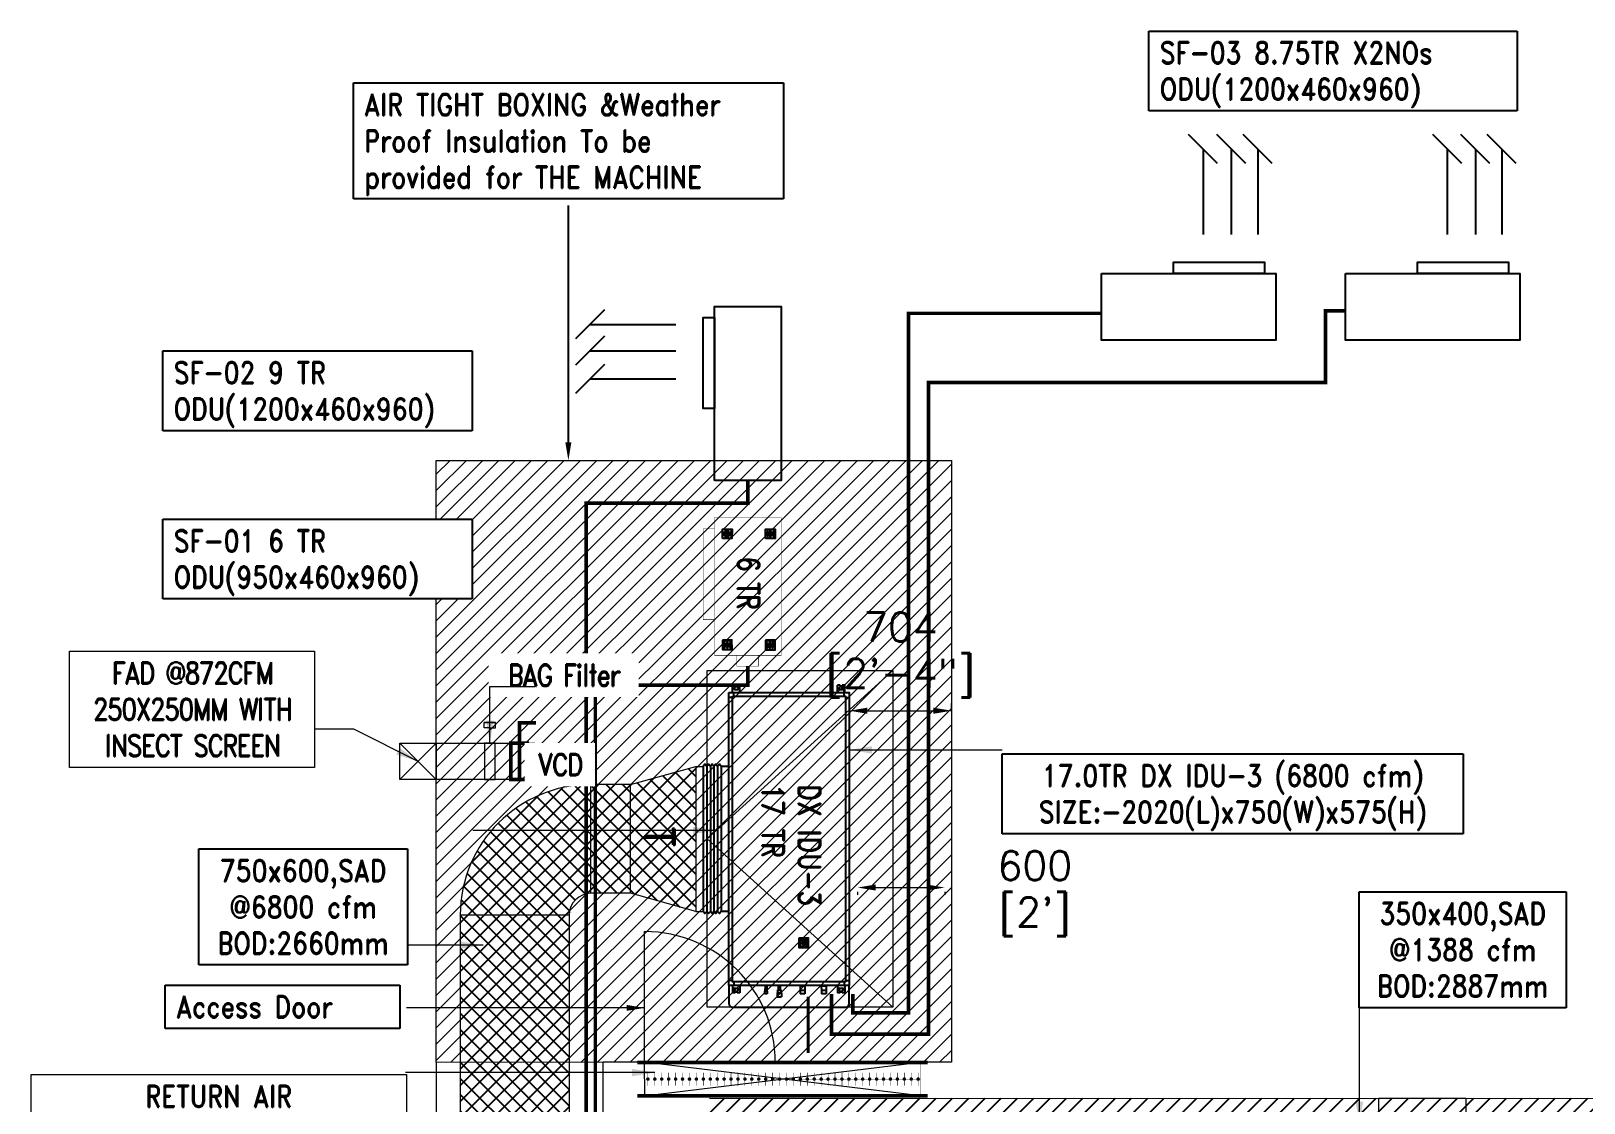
# Model space of a CAD drawing. Header units: millimetres. Extents: x -330573 to 5697, y 22061 to 198972.
# Drawn here: x -116133 to -105434, y 191583 to 198972 of the extents above; entities that cross this region are included whole.
import ezdxf

# ---------------------------------------------------------------- set-up
doc = ezdxf.new("R2010")
doc.units = ezdxf.units.MM
doc.linetypes.add('CENTER', pattern=[2, 1.25, -0.25, 0.25, -0.25])
doc.linetypes.add('HIDDEN', pattern=[0.375, 0.25, -0.125])
for name, color, linetype, lineweight in [('-S-RUBBER PAD', 8, 'Continuous', 0), ('VL INSULATION', 8, 'Continuous', 18), ('VL-AC- DRAIN', 42, 'Continuous', 5), ('VL-AC-ACCOUSTIC INSULATION', 32, 'Continuous', 25), ('VL-AC-DAMPERS', 5, 'Continuous', 18), ('VL-AC-DIM', 20, 'Continuous', 25), ('VL-AC-EQUIPMENT', 5, 'Continuous', 25), ('VL-AC-EQUIPMENT TEXT', 7, 'Continuous', 25), ('VL-AC-FA', 3, 'Continuous', 18), ('VL-AC-FA_TEXT_50', 7, 'Continuous', 18), ('VL-AC-RA_TEXT_50', 7, 'Continuous', 18), ('VL-AC-RAT', 1, 'Continuous', 5), ('VL-AC-SA', 6, 'Continuous', 5), ('VL-AC-SA_TEXT_50', 7, 'Continuous', 25), ('VL-AC-UNIT TRAP DOOR', 40, 'Continuous', 18), ('VL-AC-VRF PIPE', 152, 'Continuous', 30), ('VL-AC-WALL CUTOUT', 7, 'Continuous', 18)]:
    doc.layers.add(name, color=color, linetype=linetype, lineweight=lineweight)
doc.layers.add('HVAC Machine', color=5, linetype='Continuous')
doc.styles.add('ROMANS', font='romans.shx', dxfattribs={"height": 200})
doc.styles.get("Standard").update_dxf_attribs({"font": 'arial.ttf'})
doc.styles.add('VOLTAS - ROMAND', font='romand.shx', dxfattribs={"width": 0.85})
doc.dimstyles.new('Copy of STANDARD', dxfattribs={"dimtxt": 0.23, "dimasz": 0.1, "dimexe": 0.03, "dimexo": 0.03, "dimgap": 0.1, "dimtad": 0, "dimzin": 9, "dimdsep": 46, "dimtxsty": 'Standard', "dimblk1": 'OBLIQUE', "dimblk2": 'OBLIQUE', "dimsah": 1, "dimcen": 0, "dimdle": 0.1, "dimclrd": 256, "dimclre": 256, "dimclrt": 256, "dimazin": 0, "dimtm": 1e-09, "dimtfac": 0.15, "dimtofl": 0, "dimtmove": 2, "dimatfit": 3, "dimldrblk": 'OBLIQUE', "dimfxl": 1, "dimtolj": 1, "dimtzin": 0, "dimlwd": -1, "dimlwe": -1, "dimarcsym": 0})
doc.dimstyles.new('VL_DIM', dxfattribs={"dimscale": 1.25, "dimtxt": 200, "dimasz": 125, "dimexe": 50, "dimexo": 50, "dimgap": 50, "dimtad": 1, "dimdec": 0, "dimrnd": 1, "dimzin": 9, "dimdsep": 46, "dimtxsty": 'ROMANS', "dimcen": 0.09, "dimdle": 35, "dimclrd": 7, "dimclre": 7, "dimclrt": 7, "dimadec": 0, "dimazin": 0, "dimtfac": 1, "dimtdec": 0, "dimtmove": 2, "dimatfit": 3, "dimfxl": 1, "dimtolj": 1, "dimtzin": 0, "dimlwd": 15, "dimlwe": 15, "dimarcsym": 1})

# ---------------------------------------------------------------- blocks, each defined once
blk = doc.blocks.new('_Oblique')
at = {"color": 0, "linetype": 'ByBlock', "lineweight": -2}
blk.add_line((-0.5, -0.5), (0.5, 0.5), dxfattribs=at)
blk = doc.blocks.new('17 TR DSU')
at = {"layer": 'VL-AC-EQUIPMENT'}
for p, q in [((-1010, 376), (-1060, 376)), ((-1060, 376), (-1060, 357)), ((-985, 372), (-1060, 372)), ((-1060, 357), (-1044, 357)), ((-1060, 345), (-1044, 345)), ((-1060, 345), (-1060, 326)), ((-1010, 326), (-1060, 326)), ((-1044, 359), (-1044, 357)), ((-1044, 345), (-1044, 343)), ((-1030, 343), (-1030, 359)), ((-975, 382), (-975, 407)), ((975, 382), (975, 407)), ((985, 372), (1010, 372)), ((1010, 376), (1060, 376)), ((1010, 326), (1060, 326)), ((1030, 343), (1030, 359)), ((1044, 359), (1044, 357)), ((1060, 357), (1044, 357)), ((1060, 345), (1044, 345)), ((1044, 345), (1044, 343)), ((1060, 376), (1060, 357)), ((1060, 345), (1060, 326)), ((1014, 251), (1010, 251)), ((1014, 251), (1014, 211)), ((1014, 248), (1044, 247)), ((1014, 214), (1044, 215)), ((1044, 247), (1044, 215)), ((1044, 247), (1068, 247)), ((1044, 215), (1068, 215)), ((1068, 247), (1068, 215)), ((1014, 211), (1010, 211)), ((1014, 105), (1010, 105)), ((1014, 65), (1010, 65)), ((1014, 105), (1014, 65)), ((1014, 102), (1044, 102)), ((1014, 69), (1044, 69)), ((1044, 102), (1044, 69)), ((1044, 101), (1068, 101)), ((1044, 69), (1068, 69)), ((1068, 101), (1068, 69)), ((1010, -68), (1041, -68)), ((1010, -84), (1041, -84)), ((1041, -64), (1058, -64)), ((1041, -87), (1041, -64)), ((1041, -87), (1058, -87)), ((1058, -87), (1058, -64)), ((1058, -65), (1062, -65)), ((1058, -87), (1062, -87)), ((1062, -61), (1088, -61)), ((1062, -90), (1062, -61)), ((1062, -90), (1088, -90)), ((1088, -90), (1088, -61)), ((1010, -162), (1034, -162)), ((1010, -172), (1034, -172)), ((1034, -174), (1034, -160)), ((1034, -160), (1048, -160)), ((1034, -174), (1048, -174)), ((1048, -174), (1048, -160)), ((1048, -161), (1049, -161)), ((1048, -173), (1049, -173)), ((1049, -176), (1049, -158)), ((1049, -158), (1067, -158)), ((1049, -176), (1067, -176)), ((1067, -158), (1067, -176)), ((-1010, -347), (-1060, -347)), ((-1060, -347), (-1060, -366)), ((-1060, -366), (-1044, -366)), ((-1060, -378), (-1044, -378)), ((-1060, -378), (-1060, -398)), ((-1010, -398), (-1060, -398)), ((-1044, -364), (-1044, -366)), ((-1044, -378), (-1044, -380)), ((-1030, -380), (-1030, -364)), ((-985, -388), (-1010, -388)), ((-975, -398), (-975, -423)), ((975, -398), (975, -423)), ((985, -388), (1010, -388)), ((1010, -347), (1060, -347)), ((1010, -398), (1060, -398)), ((1030, -380), (1030, -364)), ((1044, -364), (1044, -366)), ((1060, -366), (1044, -366)), ((1060, -378), (1044, -378)), ((1044, -378), (1044, -380)), ((1060, -347), (1060, -366)), ((1060, -378), (1060, -398))]:
    blk.add_line(p, q, dxfattribs=at)
at = {"layer": 'VL-AC-EQUIPMENT', "color": 8}
for p, q in [((-500, -423), (-500, -475)), ((500, -423), (500, -475)), ((-500, -475), (500, -475)), ((-500, -500), (500, -500)), ((-500, -525), (500, -525)), ((-500, -550), (500, -550)), ((-500, -575), (500, -575)), ((-500, -600), (500, -600))]:
    blk.add_line(p, q, dxfattribs=at)
at = {"layer": 'VL-AC-EQUIPMENT'}
for points in [[(-1010, -423), (-1010, 407), (1010, 407), (1010, -423)], [(-985, -398), (-985, 382), (985, 382), (985, -398)]]:
    blk.add_lwpolyline(points, close=True, dxfattribs=at)
at = {"layer": 'VL-AC-EQUIPMENT', "flags": 128}
blk.add_lwpolyline([(1010, -423), (1135, -423, 0.414214), (1160, -398), (1160, 382, 0.414214), (1135, 407), (1010, 407)], format="xyb", dxfattribs=at)
at = {"layer": 'VL-AC-EQUIPMENT', "color": 8}
for points in [[(-500, -475), (-515, -487), (-500, -500)], [(-500, -500), (-515, -512), (-500, -525)], [(-500, -525), (-515, -537), (-500, -550)], [(500, -475), (515, -487), (500, -500)], [(500, -500), (515, -512), (500, -525)], [(500, -525), (515, -537), (500, -550)], [(-500, -550), (-515, -562), (-500, -575)], [(-500, -575), (-515, -587), (-500, -600)], [(500, -550), (515, -562), (500, -575)], [(500, -575), (515, -587), (500, -600)]]:
    blk.add_lwpolyline(points, dxfattribs=at)
at = {"layer": 'VL-AC-EQUIPMENT'}
for centre, start, end in [((-1037, 359), 0, 180), ((-1037, 343), 180, 0), ((1037, 359), 0, 180), ((1037, 343), 180, 0), ((-1037, -364), 0, 180), ((-1037, -380), 180, 0), ((1037, -364), 0, 180), ((1037, -380), 180, 0)]:
    blk.add_arc(centre, 7, start, end, dxfattribs=at)
blk = doc.blocks.new('*D285')
at = {"layer": 'Defpoints', "color": 0, "transparency": 16777216}
for p in [(-110495, 194230), (-109791, 194287), (-109791, 194230)]:
    blk.add_point(p, dxfattribs=at)
at = {"layer": 'VL-AC-DIM', "color": 7, "lineweight": 15, "transparency": 16777216}
for p, q in [((-110495, 194280), (-110495, 194337)), ((-109791, 194280), (-109791, 194337)), ((-110370, 194287), (-109916, 194287))]:
    blk.add_line(p, q, dxfattribs=at)
at = {"layer": 'VL-AC-DIM', "color": 7, "transparency": 16777216}
for points in [[(-110370, 194308), (-110370, 194266), (-110495, 194287)], [(-109916, 194308), (-109916, 194266), (-109791, 194287)]]:
    blk.add_solid(points, dxfattribs=at)
at = {"layer": 'VL-AC-DIM', "color": 7, "transparency": 16777216, "char_height": 200, "attachment_point": 5, "style": 'ROMANS'}
for s, insert in [('\\A1;704', (-110143, 194864)), ('\\A1;[2\'-4"]', (-110143, 194512))]:
    blk.add_mtext(s, dxfattribs=dict(at, insert=insert))
blk = doc.blocks.new('L')
at = {"layer": '-S-RUBBER PAD', "lineweight": -3}
h = blk.add_hatch(dxfattribs=at)
h.set_pattern_fill('NET', color=15, scale=5, style=0)
h.paths.add_polyline_path([(955753.6, 272876.5), (955753.6, 272926.5), (955703.6, 272926.5), (955703.6, 272876.5)])
at = {"layer": '-S-RUBBER PAD', "color": 15, "lineweight": -3}
blk.add_lwpolyline([(955703.6, 272926.5), (955753.6, 272926.5), (955753.6, 272876.5), (955703.6, 272876.5)], close=True, dxfattribs=at)
blk = doc.blocks.new('A$C63456DE7')
at = {"layer": 'VL-AC-DAMPERS', "const_width": 25}
for points in [[(-699, 125), (-699, -266), (-813, -266)], [(-751, -125), (-751, 125), (-639, 125), (-639, -125), (-751, -125)]]:
    blk.add_lwpolyline(points, dxfattribs=at)
at = {"layer": 'VL-AC-FA'}
for p, q in [((-125, 125), (125, -125)), ((-125, -125), (125, 125)), ((125, -125), (-125, -125))]:
    blk.add_line(p, q, dxfattribs=at)
for points in [[(-805, 125), (-125, 125), (-125, -125), (-805, -125)], [(-457, 125), (-531, 125), (-531, -125), (-457, -125)], [(-125, 125), (125, 125), (125, -125), (-125, -125)]]:
    blk.add_lwpolyline(points, close=True, dxfattribs=at)
for points in [[(-494, -125), (-494, -230), (-454, -230), (-454, -267), (-534, -267)], [(-494, -125), (-494, -230), (-534, -230), (-534, -267), (-454, -267)]]:
    blk.add_lwpolyline(points, dxfattribs=at)
blk = doc.blocks.new('*D1252')
at = {"layer": 'Defpoints', "color": 0, "transparency": 16777216}
for p in [(-110438, 193089), (-109838, 193089), (-109838, 193068)]:
    blk.add_point(p, dxfattribs=at)
at = {"layer": 'VL-AC-SA', "color": 7, "lineweight": 15, "transparency": 16777216}
for p, q in [((-110438, 193039), (-110438, 193018)), ((-110313, 193068), (-109963, 193068)), ((-109838, 193039), (-109838, 193018))]:
    blk.add_line(p, q, dxfattribs=at)
at = {"layer": 'VL-AC-SA', "color": 7, "transparency": 16777216}
for points in [[(-110313, 193089), (-110313, 193047), (-110438, 193068)], [(-109963, 193089), (-109963, 193047), (-109838, 193068)]]:
    blk.add_solid(points, dxfattribs=at)
at = {"layer": 'VL-AC-SA', "color": 7, "transparency": 16777216, "char_height": 200, "attachment_point": 5, "style": 'ROMANS'}
for s, insert in [('\\A1;600', (-109217, 193218)), ("\\A1;[2']", (-109217, 192866))]:
    blk.add_mtext(s, dxfattribs=dict(at, insert=insert))
blk = doc.blocks.new('A$C0D6B1846')
at = {"layer": 'HVAC Machine'}
for points in [[(1123, 460), (496, 460), (496, 537), (1123, 537)], [(0, 460), (1200, 460), (1200, 0), (0, 0)]]:
    blk.add_lwpolyline(points, close=True, dxfattribs=at)
for points in [[(700, 1317), (700, 727)], [(894, 1317), (894, 727)], [(1076, 1317), (1076, 727)]]:
    blk.add_leader(points, dimstyle='Copy of STANDARD', override={"dimasz": 200, "dimgap": 0.1, "dimtad": 0, "dimzin": 1, "dimfxl": 140, "dimfxlon": 1, "dimarcsym": 1}, dxfattribs=at)

msp = doc.modelspace()

# ---------------------------------------------------------------- hatches: boundary and pattern name
at = {"layer": 'VL INSULATION'}
h = msp.add_hatch(dxfattribs=at)
h.set_pattern_fill('ANSI31', color=256, scale=25)
h.paths.add_polyline_path([(-109790.9, 196011.9), (-113340.9, 196011.9), (-113340.9, 191863.9), (-112190.9, 191861.9), (-112190.9, 191863.9), (-109790.9, 191863.9)])
at = {"layer": 'VL-AC-ACCOUSTIC INSULATION', "lineweight": -3}
h = msp.add_hatch(dxfattribs=at)
h.set_pattern_fill('ANSI37', color=256, scale=25)
h.paths.add_polyline_path([(-112425.7, 190828.3), (-112425.2, 192828.3), (-113175.2, 192828.5), (-113175.3, 190828.5)])
h.paths.add_polyline_path([(-112002, 193778.2), (-112175.2, 193778.2), (-112175.2, 193028.2), (-112002, 193028.2)])
edge = h.paths.add_edge_path()
edge.add_line((-112175.2, 193778.2), (-112275.2, 193778.2))
edge.add_arc((-112275.2, 192878.2), 900, 90, 125.32931)
edge.add_arc((-112270.8, 192874.5), 905.6, 125.42059, 182.91322)
edge.add_line((-113175.2, 192828.5), (-112425.2, 192828.3))
edge.add_line((-112425.2, 192828.3), (-112425.2, 192878.3))
edge.add_arc((-112275.2, 192878.2), 150, 90, 179.98588, ccw=False)
edge.add_line((-112275.2, 193028.2), (-112175.2, 193028.2))
edge.add_line((-112175.2, 193028.2), (-112175.2, 193778.2))
h.paths.add_polyline_path([(-112002.7, 193028.2), (-111552, 192903.2), (-111552, 193903.2), (-112002, 193778.2)])
at = {"layer": 'VL-AC-ACCOUSTIC INSULATION'}
h = msp.add_hatch(dxfattribs=at)
h.set_pattern_fill('ANSI31', color=8, scale=25)
h.paths.add_polyline_path([(-89644.7, 193554.4), (-89794.7, 193704.3), (-89794.7, 193254.3), (-89644.7, 193254.3)])
h.paths.add_polyline_path([(-87735.8, 193554.3), (-89644.7, 193554.3), (-89644.7, 193254.3), (-87735.8, 193254.3)])
h.paths.add_polyline_path([(-88260.8, 193516.8), (-88035.8, 193516.8), (-88035.8, 193291.8), (-88260.8, 193291.8)], flags=16)
h.paths.add_polyline_path([(-90544.7, 193704.3), (-90694.7, 193554.3), (-90694.7, 193254.3), (-90544.7, 193254.3)])
h.paths.add_polyline_path([(-90694.7, 193554.3), (-93201.4, 193554.3), (-93201.4, 193254.3), (-90694.7, 193254.3)])
h.paths.add_polyline_path([(-92676.4, 193291.8), (-92901.4, 193291.8), (-92901.4, 193516.8), (-92676.4, 193516.8)], flags=16)
h.paths.add_polyline_path([(-97345.4, 191614.8), (-97945.4, 191614.8), (-97945.4, 190964.5), (-97345.4, 190964.8)])
h.paths.add_polyline_path([(-98159.5, 190864.6), (-98409.5, 190864.6), (-98409.5, 190779.5), (-98159.5, 190779.5)])
h.paths.add_polyline_path([(-98059.5, 190964.6), (-98409.5, 190964.6), (-98409.5, 190864.6), (-98159.5, 190864.6)])
h.paths.add_polyline_path([(-97945.4, 191614.8), (-101105.9, 191614.9), (-101106.1, 190965.2), (-97945.4, 190964.5)])
h.paths.add_polyline_path([(-99334.5, 190964.8), (-99684.5, 190964.9), (-99684.5, 190864.9), (-99434.5, 190864.9)])
h.paths.add_polyline_path([(-99434.5, 190864.9), (-99684.5, 190864.9), (-99684.5, 190779.5), (-99434.5, 190779.5)])
h.paths.add_polyline_path([(-100709.5, 190865.2), (-100959.5, 190865.2), (-100959.5, 190779.5), (-100709.5, 190779.5)])
h.paths.add_polyline_path([(-100609.6, 190965.1), (-100959.5, 190965.2), (-100959.5, 190865.2), (-100709.5, 190865.2)])
h.paths.add_polyline_path([(-101705.9, 191614.9), (-106246.5, 191615.1), (-106246.5, 191015.5), (-101705.9, 191014.5)])
h.paths.add_polyline_path([(-101105.9, 191614.9), (-101705.9, 191614.9), (-101705.9, 191014.5), (-101106.1, 190965.2)])
h.paths.add_polyline_path([(-101836.6, 191014.5), (-102234.5, 191014.6), (-102234.5, 190866.7), (-101984.5, 190866.7)])
h.paths.add_polyline_path([(-101984.5, 190866.7), (-102234.5, 190866.7), (-102234.5, 190779.5), (-101984.5, 190779.5)])
h.paths.add_polyline_path([(-103111.3, 191014.8), (-103509.5, 191014.9), (-103509.5, 190866.7), (-103259.5, 190866.7)])
h.paths.add_polyline_path([(-103259.5, 190866.7), (-103509.5, 190866.7), (-103509.5, 190779.5), (-103259.5, 190779.5)])
h.paths.add_polyline_path([(-104534.5, 190866.7), (-104784.5, 190866.7), (-104784.5, 190779.5), (-104534.5, 190779.5)])
h.paths.add_polyline_path([(-104386.1, 191015.1), (-104784.5, 191015.2), (-104784.5, 190866.7), (-104534.5, 190866.7)])
h.paths.add_polyline_path([(-105659.6, 191015.4), (-106059.5, 191015.5), (-106059.5, 190865.5), (-105809.5, 190865.5)])
h.paths.add_polyline_path([(-105809.5, 190865.5), (-106059.5, 190865.5), (-106059.5, 190779.5), (-105809.5, 190779.5)])
h.paths.add_polyline_path([(-106246.5, 191615.1), (-106846.4, 191615.1), (-106846.4, 191265.1), (-106246.5, 191015.5)])
h.paths.add_polyline_path([(-106846.4, 191615.1), (-111459.4, 191615.2), (-111459.5, 191265.2), (-106846.4, 191265.1)])
h.paths.add_polyline_path([(-106933.6, 191265.1), (-107334.4, 191265.1), (-107334.5, 191114.3), (-107084.5, 191114.3)])
h.paths.add_polyline_path([(-107084.5, 191114.3), (-107334.5, 191114.3), (-107334.5, 190779.5), (-107084.5, 190779.5)])
h.paths.add_polyline_path([(-108359.5, 191114.6), (-108609.5, 191114.6), (-108609.5, 190779.5), (-108359.5, 190779.5)])
h.paths.add_polyline_path([(-108208.9, 191265.1), (-108609.4, 191265.1), (-108609.5, 191114.6), (-108359.5, 191114.6)])
h.paths.add_polyline_path([(-109634.5, 191114.9), (-109884.5, 191114.9), (-109884.5, 190779.5), (-109634.5, 190779.5)])
h.paths.add_polyline_path([(-109484.2, 191265.2), (-109884.4, 191265.2), (-109884.5, 191114.9), (-109634.5, 191114.9)])
h.paths.add_polyline_path([(-110759.4, 191265.2), (-111159.4, 191265.2), (-111159.5, 191115.2), (-110909.5, 191115.2)])
h.paths.add_polyline_path([(-110909.5, 191115.2), (-111159.5, 191115.2), (-111159.5, 190779.5), (-110909.5, 190779.5)])
h.paths.add_polyline_path([(-93523.8, 190964.7), (-90594.9, 190964.6), (-90594.8, 191614.6), (-93523.6, 191614.7)])
h.paths.add_polyline_path([(-94123.8, 190964.7), (-93523.8, 190964.7), (-93523.6, 191614.7), (-94123.8, 191614.7)])
h.paths.add_polyline_path([(-97345.4, 190964.8), (-94123.8, 190964.7), (-94123.8, 191614.7), (-97345.4, 191614.8)])
h.paths.add_polyline_path([(-94334.5, 190779.5), (-94334.5, 190865.2), (-94235, 190964.7), (-94584.5, 190964.8), (-94584.5, 190779.5)])
h.paths.add_polyline_path([(-96884.5, 190864.8), (-96784.5, 190964.8), (-97134.5, 190964.8), (-97134.5, 190779.5), (-96884.5, 190779.5)])
h.paths.add_polyline_path([(-95609.5, 190865), (-95509.7, 190964.8), (-95859.5, 190964.8), (-95859.5, 190779.5), (-95609.5, 190779.5)])
h.paths.add_polyline_path([(-93059.5, 190779.5), (-93059.5, 190864.7), (-92959.6, 190964.7), (-93309.5, 190964.7), (-93309.5, 190779.5)])
h.paths.add_polyline_path([(-91785, 190779.5), (-91785, 190864.7), (-91685.1, 190964.6), (-92035, 190964.7), (-92035, 190779.5)])
h.paths.add_polyline_path([(-90709.5, 190779.5), (-90709.5, 190862.8), (-90607.7, 190964.6), (-90959.5, 190964.6), (-90959.5, 190779.5)])

# ---------------------------------------------------------------- linework, layer by layer
at = {"layer": 'VL INSULATION', "color": 1}
for points in [[(-112190.9, 191861.9), (-113340.9, 191863.9), (-113340.9, 196011.9), (-109790.9, 196011.9), (-109790.9, 191863.9), (-112190.9, 191863.9)], [(-113340.9, 191861.9), (-113340.9, 168142.1), (-112190.9, 168142.1), (-112190.9, 191863.9)]]:
    msp.add_lwpolyline(points, dxfattribs=at)
at = {"layer": 'VL-AC- DRAIN', "linetype": 'HIDDEN', "ltscale": 0.5, "const_width": 20}
msp.add_lwpolyline([(-110778.5, 192315.2), (-110778.5, 191927.3)], dxfattribs=at)
at = {"layer": 'VL-AC-DAMPERS'}
for p, q in [((-111887.2, 191747.5), (-111882.9, 191747.5)), ((-111839.4, 191747.5), (-111835.2, 191747.5)), ((-111696.2, 191747.5), (-111691.9, 191747.5)), ((-111505.2, 191747.7), (-111500.9, 191747.7)), ((-111314.2, 191747.7), (-111309.9, 191747.7)), ((-111218.7, 191747.6), (-111214.4, 191747.6)), ((-111170.9, 191747.5), (-111166.7, 191747.5)), ((-111027.7, 191747.5), (-111023.5, 191747.5)), ((-110789, 191747.6), (-110784.7, 191747.5)), ((-110693.5, 191747.4), (-110689.2, 191747.4)), ((-110645.7, 191747.4), (-110641.5, 191747.4)), ((-110502.5, 191747.4), (-110498.2, 191747.4)), ((-110311.5, 191747.6), (-110307.2, 191747.6)), ((-110120.5, 191747.6), (-110116.2, 191747.6)), ((-110025, 191747.5), (-110020.7, 191747.5))]:
    msp.add_line(p, q, dxfattribs=at)
at = {"layer": 'VL-AC-DAMPERS', "const_width": 2.55}
msp.add_lwpolyline([(-111905, 191633.6), (-110004.3, 191634.7), (-110004.3, 191863.2), (-111905, 191862.1)], close=True, dxfattribs=at)
at = {"layer": 'VL-AC-DAMPERS'}
for points, const_width in [([(-111905, 191745.7), (-110004.3, 191746.9)], 1.27), ([(-111882.9, 191792.5), (-111882.9, 191702.3)], 3.18), ([(-111835.2, 191792.5), (-111835.2, 191702.3)], 3.18), ([(-111787.4, 191792.5), (-111787.4, 191702.3)], 3.18), ([(-111739.7, 191792.5), (-111739.7, 191702.3)], 3.18), ([(-111691.9, 191792.5), (-111691.9, 191702.3)], 3.18), ([(-111644.2, 191792.5), (-111644.2, 191702.3)], 3.18), ([(-111596.4, 191792.5), (-111596.4, 191702.3)], 3.18), ([(-111548.7, 191792.5), (-111548.7, 191702.3)], 3.18), ([(-111500.9, 191792.7), (-111500.9, 191702.5)], 3.18), ([(-111453.2, 191792.7), (-111453.2, 191702.5)], 3.18), ([(-111405.4, 191792.7), (-111405.4, 191702.5)], 3.18), ([(-111357.7, 191792.7), (-111357.7, 191702.5)], 3.18), ([(-111309.9, 191792.7), (-111309.9, 191702.5)], 3.18), ([(-111262.2, 191792.7), (-111262.2, 191702.5)], 3.18), ([(-111214.4, 191792.6), (-111214.5, 191702.3)], 3.18), ([(-111166.7, 191792.6), (-111166.7, 191702.3)], 3.18), ([(-111118.9, 191792.6), (-111119, 191702.3)], 3.18), ([(-111071.2, 191792.6), (-111071.2, 191702.3)], 3.18), ([(-111023.4, 191792.6), (-111023.5, 191702.3)], 3.18), ([(-110975.7, 191792.6), (-110975.7, 191702.3)], 3.18), ([(-110928, 191792.6), (-110928, 191702.3)], 3.18), ([(-110880.2, 191792.6), (-110880.2, 191702.3)], 3.18), ([(-110832.5, 191792.6), (-110832.5, 191702.3)], 3.18), ([(-110784.7, 191792.6), (-110784.7, 191702.3)], 3.18), ([(-110737, 191792.6), (-110737, 191702.3)], 3.18), ([(-110689.2, 191792.5), (-110689.2, 191702.2)], 3.18), ([(-110641.5, 191792.4), (-110641.5, 191702.2)], 3.18), ([(-110593.7, 191792.4), (-110593.7, 191702.2)], 3.18), ([(-110546, 191792.4), (-110546, 191702.2)], 3.18), ([(-110498.2, 191792.4), (-110498.2, 191702.2)], 3.18), ([(-110450.5, 191792.4), (-110450.5, 191702.2)], 3.18), ([(-110402.7, 191792.4), (-110402.7, 191702.2)], 3.18), ([(-110355, 191792.4), (-110355, 191702.2)], 3.18), ([(-110307.2, 191792.6), (-110307.2, 191702.4)], 3.18), ([(-110259.5, 191792.6), (-110259.5, 191702.4)], 3.18), ([(-110211.7, 191792.6), (-110211.7, 191702.4)], 3.18), ([(-110164, 191792.6), (-110164, 191702.4)], 3.18), ([(-110116.2, 191792.6), (-110116.2, 191702.4)], 3.18), ([(-110068.5, 191792.6), (-110068.5, 191702.4)], 3.18), ([(-110020.7, 191792.5), (-110020.8, 191702.3)], 3.18)]:
    msp.add_lwpolyline(points, dxfattribs=dict(at, const_width=const_width))
at = {"layer": 'VL-AC-DAMPERS', "const_width": 12.2}
for points in [[(-111882.9, 191753.5, -1), (-111882.9, 191741.5, -1), (-111882.9, 191753.5, 1)], [(-111835.2, 191753.5, -1), (-111835.2, 191741.5, -1), (-111835.2, 191753.5, 1)], [(-111787.4, 191753.5, -1), (-111787.4, 191741.5, -1), (-111787.4, 191753.5, 1)], [(-111739.7, 191753.5, -1), (-111739.7, 191741.5, -1), (-111739.7, 191753.5, 1)], [(-111691.9, 191753.5, -1), (-111691.9, 191741.5, -1), (-111691.9, 191753.5, 1)], [(-111644.2, 191753.5, -1), (-111644.2, 191741.5, -1), (-111644.2, 191753.5, 1)], [(-111596.4, 191753.5, -1), (-111596.4, 191741.5, -1), (-111596.4, 191753.5, 1)], [(-111548.7, 191753.5, -1), (-111548.7, 191741.5, -1), (-111548.7, 191753.5, 1)], [(-111500.9, 191753.6, -1), (-111500.9, 191741.7, -1), (-111500.9, 191753.6, 1)], [(-111453.2, 191753.6, -1), (-111453.2, 191741.7, -1), (-111453.2, 191753.6, 1)], [(-111405.4, 191753.6, -1), (-111405.4, 191741.7, -1), (-111405.4, 191753.6, 1)], [(-111357.7, 191753.6, -1), (-111357.7, 191741.7, -1), (-111357.7, 191753.6, 1)], [(-111309.9, 191753.6, -1), (-111309.9, 191741.7, -1), (-111309.9, 191753.6, 1)], [(-111262.2, 191753.6, -1), (-111262.2, 191741.7, -1), (-111262.2, 191753.6, 1)], [(-111214.4, 191753.5, -1), (-111214.4, 191741.6, -1), (-111214.4, 191753.5, 1)], [(-111166.7, 191753.5, -1), (-111166.7, 191741.6, -1), (-111166.7, 191753.5, 1)], [(-111118.9, 191753.5, -1), (-111119, 191741.6, -1), (-111118.9, 191753.5, 1)], [(-111071.2, 191753.5, -1), (-111071.2, 191741.6, -1), (-111071.2, 191753.5, 1)], [(-111023.5, 191753.5, -1), (-111023.5, 191741.6, -1), (-111023.5, 191753.5, 1)], [(-110975.7, 191753.5, -1), (-110975.7, 191741.6, -1), (-110975.7, 191753.5, 1)], [(-110928, 191753.5, -1), (-110928, 191741.6, -1), (-110928, 191753.5, 1)], [(-110880.2, 191753.5, -1), (-110880.2, 191741.6, -1), (-110880.2, 191753.5, 1)], [(-110832.5, 191753.5, -1), (-110832.5, 191741.6, -1), (-110832.5, 191753.5, 1)], [(-110784.7, 191753.5, -1), (-110784.7, 191741.6, -1), (-110784.7, 191753.5, 1)], [(-110737, 191753.5, -1), (-110737, 191741.6, -1), (-110737, 191753.5, 1)], [(-110689.2, 191753.4, -1), (-110689.2, 191741.5, -1), (-110689.2, 191753.4, 1)], [(-110641.5, 191753.4, -1), (-110641.5, 191741.4, -1), (-110641.5, 191753.4, 1)], [(-110593.7, 191753.4, -1), (-110593.7, 191741.4, -1), (-110593.7, 191753.4, 1)], [(-110546, 191753.4, -1), (-110546, 191741.4, -1), (-110546, 191753.4, 1)], [(-110498.2, 191753.4, -1), (-110498.2, 191741.5, -1), (-110498.2, 191753.4, 1)], [(-110450.5, 191753.4, -1), (-110450.5, 191741.5, -1), (-110450.5, 191753.4, 1)], [(-110402.7, 191753.4, -1), (-110402.7, 191741.5, -1), (-110402.7, 191753.4, 1)], [(-110355, 191753.4, -1), (-110355, 191741.5, -1), (-110355, 191753.4, 1)], [(-110307.2, 191753.6, -1), (-110307.2, 191741.6, -1), (-110307.2, 191753.6, 1)], [(-110259.5, 191753.6, -1), (-110259.5, 191741.6, -1), (-110259.5, 191753.6, 1)], [(-110211.7, 191753.6, -1), (-110211.7, 191741.6, -1), (-110211.7, 191753.6, 1)], [(-110164, 191753.6, -1), (-110164, 191741.6, -1), (-110164, 191753.6, 1)], [(-110116.2, 191753.6, -1), (-110116.2, 191741.6, -1), (-110116.2, 191753.6, 1)], [(-110068.5, 191753.6, -1), (-110068.5, 191741.6, -1), (-110068.5, 191753.6, 1)], [(-110020.7, 191753.5, -1), (-110020.7, 191741.5, -1), (-110020.7, 191753.5, 1)]]:
    msp.add_lwpolyline(points, format="xyb", dxfattribs=at)
at = {"layer": 'VL-AC-EQUIPMENT', "linetype": 'CENTER', "ltscale": 3}
for p, q in [((-111309.9, 195506.3, 0), (-111362.8, 195506.4, 0)), ((-111336.4, 195479.9, 0), (-111336.3, 195532.8, 0)), ((-111013.6, 195506.4, 0), (-111066.4, 195506.5, 0)), ((-111040, 195480, 0), (-111040, 195532.9, 0)), ((-111309.9, 194741.7, 0), (-111362.8, 194741.6, 0)), ((-111336.4, 194768.1, 0), (-111336.3, 194715.2, 0)), ((-111013.6, 194740.3, 0), (-111066.4, 194740.2, 0)), ((-111040, 194766.7, 0), (-111040, 194713.8, 0)), ((-110809.5, 192713.5, 0), (-110809.4, 192660.6, 0)), ((-110783, 192687.1, 0), (-110835.9, 192687, 0))]:
    msp.add_line(p, q, dxfattribs=at)
at = {"layer": 'VL-AC-EQUIPMENT', "const_width": 3.29}
for points in [[(-111424.5, 195618.4), (-111424.5, 194668.4), (-110964.5, 194668.5), (-110964.5, 195618.5)], [(-111269.5, 194668.5), (-111119.5, 194668.5), (-111119.5, 194593.5), (-111269.5, 194593.5)]]:
    msp.add_lwpolyline(points, close=True, dxfattribs=at)
msp.add_lwpolyline([(-111424.5, 195541.2), (-111502, 195541.2), (-111502, 194914.7), (-111424.5, 194914.7)], dxfattribs=at)
at = {"layer": 'VL-AC-EQUIPMENT'}
for centre in [(-111336.4, 195506.3, 0), (-111040, 195506.5, 0), (-111336.4, 194741.6, 0), (-111040, 194740.2, 0), (-110809.4, 192687, 0)]:
    msp.add_circle(centre, 13.3, dxfattribs=at)
at = {"layer": 'VL-AC-RAT', "const_width": 25}
for points in [[(-109954.9, 191861.9), (-111955.2, 191862)], [(-111954.8, 191632), (-109954.5, 191631.9)]]:
    msp.add_lwpolyline(points, dxfattribs=at)
at = {"layer": 'VL-AC-SA'}
for q in [(-111905.2, 192763.9), (-111005.2, 191863.9)]:
    msp.add_line((-111905.2, 191863.9), q, dxfattribs=at)
for points in [[(-111552, 193903.2), (-111552, 192903.2), (-112002, 193028.2), (-112002, 193778.2)], [(-106846.4, 191615.1), (-106246.5, 191615.1), (-106246.5, 191015.5), (-106846.4, 191265.1)]]:
    msp.add_lwpolyline(points, close=True, dxfattribs=at)
for points in [[(-111552, 193903.2), (-111502, 193903.2)], [(-112275.2, 193028.2), (-112275.2, 193778.2)], [(-112425.2, 192878.3), (-113175.2, 192878.5)], [(-111552, 192903.2), (-111502, 192903.2)]]:
    msp.add_lwpolyline(points, dxfattribs=at)
for points in [[(-112002, 193778.2), (-112275.2, 193778.2, 0.413289), (-113176.2, 192878.5), (-113178.6, 171224.6)], [(-112002, 193028.2), (-112275.2, 193028.2, 0.4141414), (-112425.2, 192878.3), (-112426.5, 187496.9)], [(-111459.4, 191615.2), (-90594.7, 191614.6, 0.4142222), (-90444.7, 191764.6), (-90444.7, 191993.2)]]:
    msp.add_lwpolyline(points, format="xyb", dxfattribs=at)
msp.add_arc((-111905.2, 191863.9), 900, 0, 90, dxfattribs=at)
at = {"layer": 'VL-AC-SA_TEXT_50'}
msp.add_solid([(-112410, 196136.9, 0), (-112430.8, 196011.9, 0), (-112451.6, 196136.9, 0)], dxfattribs=at)
at = {"layer": 'VL-AC-UNIT TRAP DOOR'}
msp.add_lwpolyline([(-111475, 194563.2), (-110195, 194563.2), (-110195, 192243.2), (-111475, 192243.2)], close=True, dxfattribs=at)
msp.add_lwpolyline([(-110195, 192243.2), (-111475, 193403.2), (-110195, 194563.2)], dxfattribs=at)
at = {"layer": 'VL-AC-VRF PIPE', "const_width": 25}
msp.add_lwpolyline([(-111194.5, 195874.2), (-111194.5, 195717.1), (-112309.2, 195717.1), (-112309.2, 170817.9), (-110567.7, 170817.9), (-110567.7, 170491.2)], dxfattribs=at)
at = {"layer": 'VL-AC-WALL CUTOUT', "linetype": 'ByBlock', "ltscale": 90}
for points in [[(-111904.8, 191631.9), (-111905.2, 191863.9)], [(-110005.4, 191631.9), (-111905.2, 191863.9)], [(-111904.8, 191631.9), (-111905.2, 191863.9)]]:
    msp.add_lwpolyline(points, dxfattribs=at)
at = {"layer": 'VL-AC-WALL CUTOUT', "linetype": 'ByBlock', "ltscale": 90, "elevation": 0}
msp.add_lwpolyline([(-111905.2, 191631), (-110004.9, 191863.9)], dxfattribs=at)

# ---------------------------------------------------------------- block references
at = {"layer": 'HVAC Machine'}
for p in [(-108757.5, 196841.9), (-107075.8, 196841.9)]:
    msp.add_blockref('A$C0D6B1846', p, dxfattribs=at)
at = {"layer": 'HVAC Machine', "rotation": 90}
msp.add_blockref('A$C0D6B1846', (-110964.5, 195874.2), dxfattribs=at)
at = {"layer": 'VL-AC-EQUIPMENT', "yscale": 1.314285714285709, "zscale": 1.314285714285709}
for p, xscale, rotation in [((245696.5, -1061060.6, 0), 1.314285714285709, 89.92531072387007), ((245992.9, -1061060.5, 0), 1.314285714285709, 89.92531072387007), ((245696.5, 1451308.6, 0), -1.314285714285709, 90.07468927612969), ((245992.9, 1451307.2, 0), -1.314285714285709, 90.07468927612969), ((246223.4, 1449254, 0), -1.314285714285709, 90.07468927612969)]:
    msp.add_blockref('L', p, dxfattribs=dict(at, xscale=xscale, rotation=rotation))
at = {"layer": 'VL-AC-EQUIPMENT', "rotation": 270}
msp.add_blockref('17 TR DSU', (-110902.5, 193403.2), dxfattribs=at)
at = {"layer": 'VL-AC-FA', "rotation": 180}
msp.add_blockref('A$C63456DE7', (-113465.9, 193937.9), dxfattribs=at)

# ---------------------------------------------------------------- texts
at = {"layer": 'VL-AC-EQUIPMENT TEXT', "insert": (-111114.7, 194993.3), "char_height": 150, "attachment_point": 3, "rotation": 270.01661, "style": 'VOLTAS - ROMAND'}
msp.add_mtext_dynamic_manual_height_columns('{\\Fromand|c0;\\T0.9;\\C7;6 TR }', width=2956.851, gutter_width=20, heights=[0], dxfattribs=at)
at = {"layer": 'VL-AC-EQUIPMENT TEXT', "insert": (-110694.5, 193779.8), "char_height": 150, "width": 948.643, "attachment_point": 1, "rotation": 270, "style": 'VOLTAS - ROMAND'}
msp.add_mtext('DX IDU-3\\P\\pxql;17 TR{\\H1.2x; \\P\\pq*;\\P} ', dxfattribs=at)
at = {"layer": 'VL-AC-FA_TEXT_50', "insert": (-115023.8, 194296.5, 0), "char_height": 150, "attachment_point": 5, "style": 'VOLTAS - ROMAND', "bg_fill": 19, "box_fill_scale": 1.5, "bg_fill_color": 256, "bg_fill_transparency": 0}
msp.add_mtext_dynamic_manual_height_columns('{\\T0.9;\\C7;FAD @872CFM 250X250MM WITH INSECT SCREEN}', width=1536.964, gutter_width=20, heights=[0], dxfattribs=at)
at = {"layer": 'VL-AC-RA_TEXT_50', "insert": (-114839.8, 191253.8, 0), "char_height": 150, "width": 2436.143, "attachment_point": 5, "style": 'VOLTAS - ROMAND', "bg_fill": 19, "box_fill_scale": 1.5, "bg_fill_color": 256, "bg_fill_transparency": 0}
msp.add_mtext('RETURN AIR GRILL/LOUVERS 200Ox500mm WITH FIRE DAMPER', dxfattribs=at)
at = {"layer": 'VL-AC-SA_TEXT_50', "char_height": 150, "attachment_point": 5, "style": 'VOLTAS - ROMAND', "bg_fill": 19, "box_fill_scale": 1.5, "bg_fill_color": 256, "bg_fill_transparency": 0}
for s, insert, width in [('\\pxql;SF-03 8.75TR X2NOs\\PODU(1200x460x960)', (-107162, 198672.4), 2387.861), ('\\pxql;AIR TIGHT BOXING &Weather Proof Insulation To be provided for THE MACHINE', (-112430.8, 198190, 0), 2812.571), ('\\pxql;SF-02 9 TR \\PODU(1200x460x960)', (-114159.8, 196466.8), 1980.786), ('\\pxqc;750x600,SAD\\P@6800 cfm\\PBOD:2660mm ', (-114257.7, 192934.3), 1288.643), ('\\pxql;Access Door', (-114399.7, 192245.8), 1466.104)]:
    msp.add_mtext(s, dxfattribs=dict(at, insert=insert, width=width))
at = {"layer": 'VL-AC-SA_TEXT_50', "insert": (-111800.2, 193417.6, -25331.5), "char_height": 200, "width": 144.857, "attachment_point": 5, "rotation": 270, "style": 'ROMANS'}
msp.add_mtext('\\pxql;{\\Fromand|c0;T}', dxfattribs=at)

# ---------------------------------------------------------------- dimensions: what is measured, and where the dimension line sits
at = {"layer": 'VL-AC-DIM'}
dim = msp.add_linear_dim(base=(-109790.9, 194287), p1=(-110495, 194230.1), p2=(-109790.9, 194230.1), dimstyle='VL_DIM', override={"dimscale": 1, "dimpost": '\\X'}, dxfattribs=at)
dim.commit()
dim.dimension.update_dxf_attribs({"geometry": '*D285', "text_midpoint": (-110143, 194714.4)})
at = {"layer": 'VL-AC-SA'}
dim = msp.add_linear_dim(base=(-109837.6, 193068.3), p1=(-110437.6, 193088.9), p2=(-109837.6, 193088.9), dimstyle='VL_DIM', override={"dimscale": 1, "dimpost": '\\X'}, dxfattribs=at)
dim.commit()
dim.dimension.update_dxf_attribs({"geometry": '*D1252', "text_midpoint": (-109216.6, 193068.3), "dimtype": 160})

# ---------------------------------------------------------------- leaders
at = {"layer": 'VL-AC-SA_TEXT_50'}
msp.add_leader([(-111414.8, 193461.5), (-113089.6, 193461.5)], dimstyle='VL_DIM', override={"dimtad": 0}, dxfattribs=at)

# ---------------------------------------------------------------- next in the draw order: linework, layer by layer
at = {"layer": 'VL-AC-SA_TEXT_50', "elevation": 0}
msp.add_lwpolyline([(-112430.8, 196136.9), (-112430.8, 197770)], dxfattribs=at)

# ---------------------------------------------------------------- next in the draw order: texts
at = {"layer": 'VL-AC-SA_TEXT_50', "char_height": 150, "attachment_point": 5, "style": 'VOLTAS - ROMAND', "bg_fill": 19, "box_fill_scale": 1.5, "bg_fill_color": 256, "bg_fill_transparency": 0}
for s, insert, width in [('\\pxql;SF-01 6 TR \\PODU(950x460x960)', (-114159.8, 195307.8), 1980.786), ('17.0TR DX IDU-3 (6800 cfm)\\PSIZE:-2020(L)x750(W)x575(H)  ', (-107853.9, 193689.1, 0), 3025.071), ('350x400,SAD\\P@1388 cfm\\PBOD:2887mm ', (-106268.3, 192639, 0), 1276.5)]:
    msp.add_mtext(s, dxfattribs=dict(at, insert=insert, width=width))

# ---------------------------------------------------------------- next in the draw order: leaders
at = {"layer": 'VL-AC-FA'}
msp.add_leader([(-113465.9, 193937.9), (-113908.3, 194160), (-114181.2, 194160)], dimstyle='VL_DIM', override={"dimgap": 50, "dimtad": 0}, dxfattribs=at)
at = {"layer": 'VL-AC-RA_TEXT_50'}
msp.add_leader([(-111835.2, 191792.5), (-113552.4, 191792.5)], dimstyle='VL_DIM', override={"dimtad": 0}, dxfattribs=at)
at = {"layer": 'VL-AC-SA'}
msp.add_leader([(-111905.2, 192238.3), (-113546.6, 192238.3)], dimstyle='VL_DIM', override={"dimscale": 1, "dimgap": 50, "dimtad": 0}, dxfattribs=at)
at = {"layer": 'VL-AC-SA_TEXT_50'}
msp.add_leader([(-113019, 192671), (-113540.7, 192671)], dimstyle='VL_DIM', override={"dimtad": 0}, dxfattribs=at)

# ---------------------------------------------------------------- next in the draw order: linework, layer by layer
at = {"layer": 'VL-AC-VRF PIPE', "const_width": 25}
for points in [[(-110617.2, 192335.2), (-110617.2, 192057.9), (-109949.5, 192057.9), (-109949.5, 196550.6), (-107215.2, 196550.6), (-107215.2, 197043.5), (-107075.8, 197043.5)], [(-110471.5, 192335.2), (-110471.5, 192203.3), (-110087.3, 192203.3), (-110087.3, 197026.4), (-108757.5, 197026.4)], [(-111194.5, 194593.5), (-111194.5, 194462.2), (-112245.2, 194462.2), (-112245.2, 170944.8), (-110005.9, 170944.8), (-110005.9, 170376.1), (-95590.5, 170376.1), (-95590.5, 170320.1)]]:
    msp.add_lwpolyline(points, dxfattribs=at)

# ---------------------------------------------------------------- next in the draw order: leaders
at = {"layer": 'VL-AC-EQUIPMENT TEXT'}
msp.add_leader([(-110495, 194017), (-109442.1, 194017)], dimstyle='VL_DIM', override={"dimtad": 0, "dimclrd": 256}, dxfattribs=at)
at = {"layer": 'VL-AC-SA_TEXT_50'}
msp.add_leader([(-106980.6, 191436), (-106980.6, 192239.2)], dimstyle='VL_DIM', override={"dimtad": 0, "dimclrd": 256}, dxfattribs=at)

# ---------------------------------------------------------------- next in the draw order: texts
at = {"layer": 'VL-AC-EQUIPMENT TEXT', "char_height": 150, "attachment_point": 5, "style": 'VOLTAS - ROMAND', "bg_fill": 2}
for s, width, insert in [('{\\T0.9;\\C7;BAG Filter}', 883.679, (-112463.1, 194531.9, 0)), ('{\\T0.9;\\C7;VCD}', 334.821, (-112490, 193914.7, -169.3))]:
    msp.add_mtext_dynamic_manual_height_columns(s, width=width, gutter_width=20, heights=[0], dxfattribs=dict(at, insert=insert))

# ---------------------------------------------------------------- next in the draw order: leaders
at = {"layer": 'VL-AC-FA'}
msp.add_leader([(-112971.9, 194062.9), (-112971.9, 194453.2), (-112660.8, 194453.2)], dimstyle='VL_DIM', override={"dimtad": 0}, dxfattribs=at)

doc.saveas('drawing.dxf')
